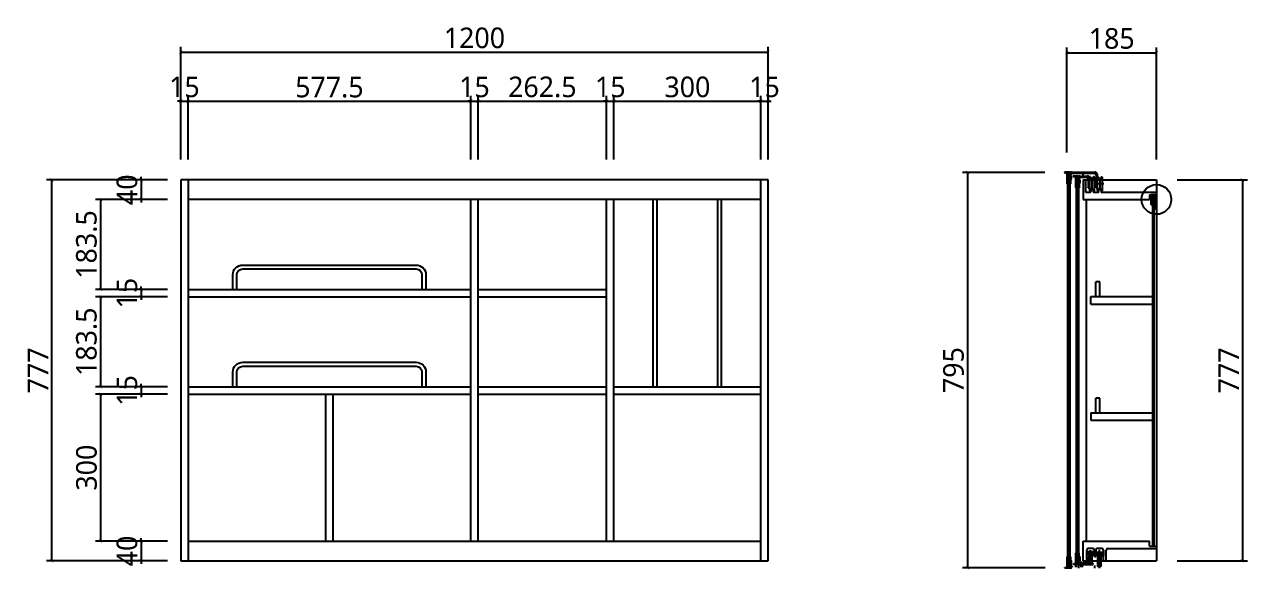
# Model space of a CAD drawing. Extents: x -37370 to -33010, y -566250 to -565138.
# Drawn here: x -35508 to -33010, y -566250 to -565138 of the extents above; entities that cross this region are included whole.
import ezdxf

# ---------------------------------------------------------------- set-up
doc = ezdxf.new("R2010")
doc.units = 0
doc.header["$LTSCALE"] = 60
doc.header["$MEASUREMENT"] = 0
doc.header["$PDMODE"] = 34
doc.header["$PDSIZE"] = -5
doc.layers.get('0').update_dxf_attribs({"linetype": 'CONTINUOUS'})
doc.layers.get('Defpoints').update_dxf_attribs({"color": 142, "linetype": 'CONTINUOUS'})
doc.layers.add('FUR', color=252, linetype='CONTINUOUS')
doc.layers.add('S-DIM', color=7, linetype='CONTINUOUS')
doc.styles.get("Standard").update_dxf_attribs({"font": 'malgun.ttf'})
doc.dimstyles.new('카비원', dxfattribs={"dimscale": 7, "dimtxt": 6, "dimasz": 0.9, "dimexe": 1.5, "dimexo": 6, "dimgap": 1, "dimtad": 1, "dimdsep": 46, "dimtxsty": 'Standard', "dimblk": 'ARCHTICK', "dimcen": 3, "dimclrd": 8, "dimclre": 8, "dimclrt": 256, "dimadec": 0, "dimazin": 0, "dimtfac": 0.6, "dimtix": 1, "dimtmove": 0, "dimatfit": 3, "dimfxl": 1.5, "dimtolj": 1, "dimtzin": 0, "dimlwd": -1, "dimlwe": -1, "dimarcsym": 0})

# ---------------------------------------------------------------- blocks, each defined once
blk = doc.blocks.new('_ArchTick')
at = {"color": 0, "linetype": 'ByBlock', "transparency": 16777216, "const_width": 0.15}
blk.add_lwpolyline([(-0.5, -0.5), (0.5, 0.5)], dxfattribs=at)
blk = doc.blocks.new('*D10418')
at = {"layer": 'Defpoints', "color": 0}
for p in [(-35173.9, -565294.6), (-35188.9, -565455.5), (-35173.9, -565455.5)]:
    blk.add_point(p, dxfattribs=at)
at = {"layer": 'S-DIM', "color": 8}
for p, q in [((-35188.9, -565294.6), (-35195.2, -565294.6)), ((-35188.9, -565413.5), (-35188.9, -565284.1)), ((-35188.9, -565294.6), (-35173.9, -565294.6)), ((-35173.9, -565413.5), (-35173.9, -565284.1)), ((-35173.9, -565294.6), (-35167.6, -565294.6))]:
    blk.add_line(p, q, dxfattribs=at)
at = {"layer": 'S-DIM', "color": 8, "xscale": 6.3, "yscale": 6.3, "zscale": 6.3}
blk.add_blockref('_ArchTick', (-35188.9, -565294.6), dxfattribs=at)
at = {"layer": 'S-DIM', "color": 8, "xscale": 6.3, "yscale": 6.3, "zscale": 6.3, "rotation": 180}
blk.add_blockref('_ArchTick', (-35173.9, -565294.6), dxfattribs=at)
at = {"layer": 'S-DIM', "insert": (-35181.4, -565265.8), "char_height": 42, "attachment_point": 5}
blk.add_mtext('\\A1;15', dxfattribs=at)
blk = doc.blocks.new('*D10419')
at = {"layer": 'Defpoints', "color": 0}
for p in [(-34596.4, -565294.6), (-35173.9, -565455.5), (-34596.4, -565455.5)]:
    blk.add_point(p, dxfattribs=at)
at = {"layer": 'S-DIM', "color": 8}
for p, q in [((-35173.9, -565413.5), (-35173.9, -565284.1)), ((-35173.9, -565294.6), (-34596.4, -565294.6)), ((-34596.4, -565413.5), (-34596.4, -565284.1))]:
    blk.add_line(p, q, dxfattribs=at)
at = {"layer": 'S-DIM', "color": 8, "xscale": 6.3, "yscale": 6.3, "zscale": 6.3, "rotation": 180}
blk.add_blockref('_ArchTick', (-35173.9, -565294.6), dxfattribs=at)
at = {"layer": 'S-DIM', "color": 8, "xscale": 6.3, "yscale": 6.3, "zscale": 6.3}
blk.add_blockref('_ArchTick', (-34596.4, -565294.6), dxfattribs=at)
at = {"layer": 'S-DIM', "insert": (-34885.2, -565266.3), "char_height": 42, "attachment_point": 5}
blk.add_mtext('\\A1;577.5', dxfattribs=at)
blk = doc.blocks.new('*D10420')
at = {"layer": 'Defpoints', "color": 0}
for p in [(-34581.4, -565294.6), (-34596.4, -565455.5), (-34581.4, -565455.5)]:
    blk.add_point(p, dxfattribs=at)
at = {"layer": 'S-DIM', "color": 8}
for p, q in [((-34596.4, -565294.6), (-34602.7, -565294.6)), ((-34596.4, -565413.5), (-34596.4, -565284.1)), ((-34596.4, -565294.6), (-34581.4, -565294.6)), ((-34581.4, -565413.5), (-34581.4, -565284.1)), ((-34581.4, -565294.6), (-34575.1, -565294.6))]:
    blk.add_line(p, q, dxfattribs=at)
at = {"layer": 'S-DIM', "color": 8, "xscale": 6.3, "yscale": 6.3, "zscale": 6.3}
blk.add_blockref('_ArchTick', (-34596.4, -565294.6), dxfattribs=at)
at = {"layer": 'S-DIM', "color": 8, "xscale": 6.3, "yscale": 6.3, "zscale": 6.3, "rotation": 180}
blk.add_blockref('_ArchTick', (-34581.4, -565294.6), dxfattribs=at)
at = {"layer": 'S-DIM', "insert": (-34588.9, -565265.8), "char_height": 42, "attachment_point": 5}
blk.add_mtext('\\A1;15', dxfattribs=at)
blk = doc.blocks.new('*D10421')
at = {"layer": 'Defpoints', "color": 0}
for p in [(-34318.9, -565294.6), (-34581.4, -565455.5), (-34318.9, -565455.5)]:
    blk.add_point(p, dxfattribs=at)
at = {"layer": 'S-DIM', "color": 8}
for p, q in [((-34581.4, -565413.5), (-34581.4, -565284.1)), ((-34581.4, -565294.6), (-34318.9, -565294.6)), ((-34318.9, -565413.5), (-34318.9, -565284.1))]:
    blk.add_line(p, q, dxfattribs=at)
at = {"layer": 'S-DIM', "color": 8, "xscale": 6.3, "yscale": 6.3, "zscale": 6.3, "rotation": 180}
blk.add_blockref('_ArchTick', (-34581.4, -565294.6), dxfattribs=at)
at = {"layer": 'S-DIM', "color": 8, "xscale": 6.3, "yscale": 6.3, "zscale": 6.3}
blk.add_blockref('_ArchTick', (-34318.9, -565294.6), dxfattribs=at)
at = {"layer": 'S-DIM', "insert": (-34450.2, -565265.9), "char_height": 42, "attachment_point": 5}
blk.add_mtext('\\A1;262.5', dxfattribs=at)
blk = doc.blocks.new('*D10422')
at = {"layer": 'Defpoints', "color": 0}
for p in [(-34303.9, -565294.6), (-34318.9, -565455.5), (-34303.9, -565455.5)]:
    blk.add_point(p, dxfattribs=at)
at = {"layer": 'S-DIM', "color": 8}
for p, q in [((-34318.9, -565294.6), (-34325.2, -565294.6)), ((-34318.9, -565413.5), (-34318.9, -565284.1)), ((-34318.9, -565294.6), (-34303.9, -565294.6)), ((-34303.9, -565413.5), (-34303.9, -565284.1)), ((-34303.9, -565294.6), (-34297.6, -565294.6))]:
    blk.add_line(p, q, dxfattribs=at)
at = {"layer": 'S-DIM', "color": 8, "xscale": 6.3, "yscale": 6.3, "zscale": 6.3}
blk.add_blockref('_ArchTick', (-34318.9, -565294.6), dxfattribs=at)
at = {"layer": 'S-DIM', "color": 8, "xscale": 6.3, "yscale": 6.3, "zscale": 6.3, "rotation": 180}
blk.add_blockref('_ArchTick', (-34303.9, -565294.6), dxfattribs=at)
at = {"layer": 'S-DIM', "insert": (-34311.4, -565265.8), "char_height": 42, "attachment_point": 5}
blk.add_mtext('\\A1;15', dxfattribs=at)
blk = doc.blocks.new('*D10423')
at = {"layer": 'Defpoints', "color": 0}
for p in [(-34003.9, -565294.6), (-34303.9, -565455.5), (-34003.9, -565455.5)]:
    blk.add_point(p, dxfattribs=at)
at = {"layer": 'S-DIM', "color": 8}
for p, q in [((-34303.9, -565413.5), (-34303.9, -565284.1)), ((-34303.9, -565294.6), (-34003.9, -565294.6)), ((-34003.9, -565413.5), (-34003.9, -565284.1))]:
    blk.add_line(p, q, dxfattribs=at)
at = {"layer": 'S-DIM', "color": 8, "xscale": 6.3, "yscale": 6.3, "zscale": 6.3, "rotation": 180}
blk.add_blockref('_ArchTick', (-34303.9, -565294.6), dxfattribs=at)
at = {"layer": 'S-DIM', "color": 8, "xscale": 6.3, "yscale": 6.3, "zscale": 6.3}
blk.add_blockref('_ArchTick', (-34003.9, -565294.6), dxfattribs=at)
at = {"layer": 'S-DIM', "insert": (-34153.9, -565265.9), "char_height": 42, "attachment_point": 5}
blk.add_mtext('\\A1;300', dxfattribs=at)
blk = doc.blocks.new('*D10424')
at = {"layer": 'Defpoints', "color": 0}
for p in [(-33988.9, -565294.6), (-34003.9, -565455.5), (-33988.9, -565455.5)]:
    blk.add_point(p, dxfattribs=at)
at = {"layer": 'S-DIM', "color": 8}
for p, q in [((-34003.9, -565294.6), (-34010.2, -565294.6)), ((-34003.9, -565413.5), (-34003.9, -565284.1)), ((-34003.9, -565294.6), (-33988.9, -565294.6)), ((-33988.9, -565413.5), (-33988.9, -565284.1)), ((-33988.9, -565294.6), (-33982.6, -565294.6))]:
    blk.add_line(p, q, dxfattribs=at)
at = {"layer": 'S-DIM', "color": 8, "xscale": 6.3, "yscale": 6.3, "zscale": 6.3}
blk.add_blockref('_ArchTick', (-34003.9, -565294.6), dxfattribs=at)
at = {"layer": 'S-DIM', "color": 8, "xscale": 6.3, "yscale": 6.3, "zscale": 6.3, "rotation": 180}
blk.add_blockref('_ArchTick', (-33988.9, -565294.6), dxfattribs=at)
at = {"layer": 'S-DIM', "insert": (-33996.4, -565265.8), "char_height": 42, "attachment_point": 5}
blk.add_mtext('\\A1;15', dxfattribs=at)
blk = doc.blocks.new('*D10425')
at = {"layer": 'Defpoints', "color": 0}
for p in [(-33988.9, -565194.7), (-35188.9, -565455.5), (-33988.9, -565455.5)]:
    blk.add_point(p, dxfattribs=at)
at = {"layer": 'S-DIM', "color": 8}
for p, q in [((-35188.9, -565413.5), (-35188.9, -565184.2)), ((-35188.9, -565194.7), (-33988.9, -565194.7)), ((-33988.9, -565413.5), (-33988.9, -565184.2))]:
    blk.add_line(p, q, dxfattribs=at)
at = {"layer": 'S-DIM', "color": 8, "xscale": 6.3, "yscale": 6.3, "zscale": 6.3, "rotation": 180}
blk.add_blockref('_ArchTick', (-35188.9, -565194.7), dxfattribs=at)
at = {"layer": 'S-DIM', "color": 8, "xscale": 6.3, "yscale": 6.3, "zscale": 6.3}
blk.add_blockref('_ArchTick', (-33988.9, -565194.7), dxfattribs=at)
at = {"layer": 'S-DIM', "insert": (-34588.9, -565165.8), "char_height": 42, "attachment_point": 5}
blk.add_mtext('\\A1;1200', dxfattribs=at)
blk = doc.blocks.new('*D10426')
at = {"layer": 'Defpoints', "color": 0}
for p in [(-35173.9, -565455.5), (-35269.8, -565495.5), (-35173.9, -565495.5)]:
    blk.add_point(p, dxfattribs=at)
at = {"layer": 'S-DIM', "color": 8}
for p, q in [((-35269.8, -565455.5), (-35269.8, -565449.2)), ((-35215.9, -565455.5), (-35280.3, -565455.5)), ((-35269.8, -565455.5), (-35269.8, -565495.5)), ((-35215.9, -565495.5), (-35280.3, -565495.5)), ((-35269.8, -565495.5), (-35269.8, -565501.8))]:
    blk.add_line(p, q, dxfattribs=at)
at = {"layer": 'S-DIM', "color": 8, "xscale": 6.3, "yscale": 6.3, "zscale": 6.3}
for p, rotation in [((-35269.8, -565455.5), 270), ((-35269.8, -565495.5), 90)]:
    blk.add_blockref('_ArchTick', p, dxfattribs=dict(at, rotation=rotation))
at = {"layer": 'S-DIM', "insert": (-35298.5, -565475.5), "char_height": 42, "attachment_point": 5, "rotation": 90}
blk.add_mtext('\\A1;40', dxfattribs=at)
blk = doc.blocks.new('*D10427')
at = {"layer": 'Defpoints', "color": 0}
for p in [(-35173.9, -565495.5), (-35352.5, -565679), (-35173.9, -565679)]:
    blk.add_point(p, dxfattribs=at)
at = {"layer": 'S-DIM', "color": 8}
for p, q in [((-35215.9, -565495.5), (-35363, -565495.5)), ((-35352.5, -565495.5), (-35352.5, -565679)), ((-35215.9, -565679), (-35363, -565679))]:
    blk.add_line(p, q, dxfattribs=at)
at = {"layer": 'S-DIM', "color": 8, "xscale": 6.3, "yscale": 6.3, "zscale": 6.3}
for p, rotation in [((-35352.5, -565495.5), 90), ((-35352.5, -565679), 270)]:
    blk.add_blockref('_ArchTick', p, dxfattribs=dict(at, rotation=rotation))
at = {"layer": 'S-DIM', "insert": (-35381.3, -565587.2), "char_height": 42, "attachment_point": 5, "rotation": 90}
blk.add_mtext('\\A1;183.5', dxfattribs=at)
blk = doc.blocks.new('*D10428')
at = {"layer": 'Defpoints', "color": 0}
for p in [(-35269.8, -565694), (-35173.9, -565679), (-35173.9, -565694)]:
    blk.add_point(p, dxfattribs=at)
at = {"layer": 'S-DIM', "color": 8}
for p, q in [((-35269.8, -565679), (-35269.8, -565672.7)), ((-35215.9, -565679), (-35280.3, -565679)), ((-35215.9, -565694), (-35280.3, -565694)), ((-35269.8, -565679), (-35269.8, -565694)), ((-35269.8, -565694), (-35269.8, -565700.3))]:
    blk.add_line(p, q, dxfattribs=at)
at = {"layer": 'S-DIM', "color": 8, "xscale": 6.3, "yscale": 6.3, "zscale": 6.3}
for p, rotation in [((-35269.8, -565679), 270), ((-35269.8, -565694), 90)]:
    blk.add_blockref('_ArchTick', p, dxfattribs=dict(at, rotation=rotation))
at = {"layer": 'S-DIM', "insert": (-35298.6, -565686.5), "char_height": 42, "attachment_point": 5, "rotation": 90}
blk.add_mtext('\\A1;15', dxfattribs=at)
blk = doc.blocks.new('*D10429')
at = {"layer": 'Defpoints', "color": 0}
for p in [(-35173.9, -565694), (-35352.5, -565877.5), (-35173.9, -565877.5)]:
    blk.add_point(p, dxfattribs=at)
at = {"layer": 'S-DIM', "color": 8}
for p, q in [((-35215.9, -565694), (-35363, -565694)), ((-35352.5, -565694), (-35352.5, -565877.5)), ((-35215.9, -565877.5), (-35363, -565877.5))]:
    blk.add_line(p, q, dxfattribs=at)
at = {"layer": 'S-DIM', "color": 8, "xscale": 6.3, "yscale": 6.3, "zscale": 6.3}
for p, rotation in [((-35352.5, -565694), 90), ((-35352.5, -565877.5), 270)]:
    blk.add_blockref('_ArchTick', p, dxfattribs=dict(at, rotation=rotation))
at = {"layer": 'S-DIM', "insert": (-35381.3, -565785.7), "char_height": 42, "attachment_point": 5, "rotation": 90}
blk.add_mtext('\\A1;183.5', dxfattribs=at)
blk = doc.blocks.new('*D10430')
at = {"layer": 'Defpoints', "color": 0}
for p in [(-35173.9, -565877.5), (-35269.8, -565892.5), (-35173.9, -565892.5)]:
    blk.add_point(p, dxfattribs=at)
at = {"layer": 'S-DIM', "color": 8}
for p, q in [((-35215.9, -565877.5), (-35280.3, -565877.5)), ((-35269.8, -565877.5), (-35269.8, -565871.2)), ((-35269.8, -565877.5), (-35269.8, -565892.5)), ((-35215.9, -565892.5), (-35280.3, -565892.5)), ((-35269.8, -565892.5), (-35269.8, -565898.8))]:
    blk.add_line(p, q, dxfattribs=at)
at = {"layer": 'S-DIM', "color": 8, "xscale": 6.3, "yscale": 6.3, "zscale": 6.3}
for p, rotation in [((-35269.8, -565877.5), 270), ((-35269.8, -565892.5), 90)]:
    blk.add_blockref('_ArchTick', p, dxfattribs=dict(at, rotation=rotation))
at = {"layer": 'S-DIM', "insert": (-35298.6, -565885), "char_height": 42, "attachment_point": 5, "rotation": 90}
blk.add_mtext('\\A1;15', dxfattribs=at)
blk = doc.blocks.new('*D10431')
at = {"layer": 'Defpoints', "color": 0}
for p in [(-35173.9, -565892.5), (-35352.5, -566192.5), (-35173.9, -566192.5)]:
    blk.add_point(p, dxfattribs=at)
at = {"layer": 'S-DIM', "color": 8}
for p, q in [((-35215.9, -565892.5), (-35363, -565892.5)), ((-35352.5, -565892.5), (-35352.5, -566192.5)), ((-35215.9, -566192.5), (-35363, -566192.5))]:
    blk.add_line(p, q, dxfattribs=at)
at = {"layer": 'S-DIM', "color": 8, "xscale": 6.3, "yscale": 6.3, "zscale": 6.3}
for p, rotation in [((-35352.5, -565892.5), 90), ((-35352.5, -566192.5), 270)]:
    blk.add_blockref('_ArchTick', p, dxfattribs=dict(at, rotation=rotation))
at = {"layer": 'S-DIM', "insert": (-35381.2, -566042.5), "char_height": 42, "attachment_point": 5, "rotation": 90}
blk.add_mtext('\\A1;300', dxfattribs=at)
blk = doc.blocks.new('*D10432')
at = {"layer": 'Defpoints', "color": 0}
for p in [(-35173.9, -566192.5), (-35269.8, -566232.5), (-35173.9, -566232.5)]:
    blk.add_point(p, dxfattribs=at)
at = {"layer": 'S-DIM', "color": 8}
for p, q in [((-35215.9, -566192.5), (-35280.3, -566192.5)), ((-35269.8, -566192.5), (-35269.8, -566186.2)), ((-35269.8, -566192.5), (-35269.8, -566232.5)), ((-35215.9, -566232.5), (-35280.3, -566232.5)), ((-35269.8, -566232.5), (-35269.8, -566238.8))]:
    blk.add_line(p, q, dxfattribs=at)
at = {"layer": 'S-DIM', "color": 8, "xscale": 6.3, "yscale": 6.3, "zscale": 6.3}
for p, rotation in [((-35269.8, -566192.5), 270), ((-35269.8, -566232.5), 90)]:
    blk.add_blockref('_ArchTick', p, dxfattribs=dict(at, rotation=rotation))
at = {"layer": 'S-DIM', "insert": (-35298.5, -566212.5), "char_height": 42, "attachment_point": 5, "rotation": 90}
blk.add_mtext('\\A1;40', dxfattribs=at)
blk = doc.blocks.new('*D10433')
at = {"layer": 'Defpoints', "color": 0}
for p in [(-35173.9, -565455.5), (-35452.5, -566232.5), (-35173.9, -566232.5)]:
    blk.add_point(p, dxfattribs=at)
at = {"layer": 'S-DIM', "color": 8}
for p, q in [((-35215.9, -565455.5), (-35463, -565455.5)), ((-35452.5, -565455.5), (-35452.5, -566232.5)), ((-35215.9, -566232.5), (-35463, -566232.5))]:
    blk.add_line(p, q, dxfattribs=at)
at = {"layer": 'S-DIM', "color": 8, "xscale": 6.3, "yscale": 6.3, "zscale": 6.3}
for p, rotation in [((-35452.5, -565455.5), 90), ((-35452.5, -566232.5), 270)]:
    blk.add_blockref('_ArchTick', p, dxfattribs=dict(at, rotation=rotation))
at = {"layer": 'S-DIM', "insert": (-35480.5, -565844), "char_height": 42, "attachment_point": 5, "rotation": 90}
blk.add_mtext('\\A1;777', dxfattribs=at)
blk = doc.blocks.new('*D10437')
at = {"layer": 'Defpoints', "color": 0}
for p in [(-33195.7, -565195.8), (-33378.8, -565441.4), (-33195.7, -565455.5)]:
    blk.add_point(p, dxfattribs=at)
at = {"layer": 'S-DIM', "color": 8}
for p, q in [((-33378.8, -565399.4), (-33378.8, -565185.3)), ((-33378.8, -565195.8), (-33195.7, -565195.8)), ((-33195.7, -565413.5), (-33195.7, -565185.3))]:
    blk.add_line(p, q, dxfattribs=at)
at = {"layer": 'S-DIM', "color": 8, "xscale": 6.3, "yscale": 6.3, "zscale": 6.3, "rotation": 180}
blk.add_blockref('_ArchTick', (-33378.8, -565195.8), dxfattribs=at)
at = {"layer": 'S-DIM', "color": 8, "xscale": 6.3, "yscale": 6.3, "zscale": 6.3}
blk.add_blockref('_ArchTick', (-33195.7, -565195.8), dxfattribs=at)
at = {"layer": 'S-DIM', "insert": (-33287.2, -565167), "char_height": 42, "attachment_point": 5}
blk.add_mtext('\\A1;185', dxfattribs=at)
blk = doc.blocks.new('*D10438')
at = {"layer": 'Defpoints', "color": 0}
for p in [(-33195.7, -565455.5), (-33195.7, -566232.5), (-33020.2, -566232.5)]:
    blk.add_point(p, dxfattribs=at)
at = {"layer": 'S-DIM', "color": 8}
for p, q in [((-33153.7, -565455.5), (-33009.7, -565455.5)), ((-33020.2, -565455.5), (-33020.2, -566232.5)), ((-33153.7, -566232.5), (-33009.7, -566232.5))]:
    blk.add_line(p, q, dxfattribs=at)
at = {"layer": 'S-DIM', "color": 8, "xscale": 6.3, "yscale": 6.3, "zscale": 6.3}
for p, rotation in [((-33020.2, -565455.5), 90), ((-33020.2, -566232.5), 270)]:
    blk.add_blockref('_ArchTick', p, dxfattribs=dict(at, rotation=rotation))
at = {"layer": 'S-DIM', "insert": (-33048.2, -565844), "char_height": 42, "attachment_point": 5, "rotation": 90}
blk.add_mtext('\\A1;777', dxfattribs=at)
blk = doc.blocks.new('*D10439')
at = {"layer": 'Defpoints', "color": 0}
for p in [(-33381.5, -565440.2), (-33581.5, -566246.8), (-33380.9, -566246.8)]:
    blk.add_point(p, dxfattribs=at)
at = {"layer": 'S-DIM', "color": 8}
for p, q in [((-33423.5, -565440.2), (-33592, -565440.2)), ((-33581.5, -565440.2), (-33581.5, -566246.8)), ((-33422.9, -566246.8), (-33592, -566246.8))]:
    blk.add_line(p, q, dxfattribs=at)
at = {"layer": 'S-DIM', "color": 8, "xscale": 6.3, "yscale": 6.3, "zscale": 6.3}
for p, rotation in [((-33581.5, -565440.2), 90), ((-33581.5, -566246.8), 270)]:
    blk.add_blockref('_ArchTick', p, dxfattribs=dict(at, rotation=rotation))
at = {"layer": 'S-DIM', "insert": (-33610.2, -565843.5), "char_height": 42, "attachment_point": 5, "rotation": 90}
blk.add_mtext('\\A1;795', dxfattribs=at)

msp = doc.modelspace()

# ---------------------------------------------------------------- linework, layer by layer
for p, q in [((-33368.39, -565451.095), (-33378.445, -565451.095)), ((-33370.089, -565450.886), (-33376.839, -565450.886)), ((-33370.089, -565450.886), (-33376.839, -565450.886)), ((-33371.464, -565449.095), (-33376.764, -565449.095)), ((-33376.764, -565449.095), (-33376.764, -565453.095)), ((-33371.464, -565453.095), (-33376.764, -565453.095)), ((-33376.664, -565441.445), (-33374.664, -565441.445)), ((-33376.664, -565460.745), (-33376.664, -565441.445)), ((-33376.596, -566224.492), (-33376.596, -565440.895)), ((-33376.216, -565519.305), (-33376.216, -565439.695)), ((-33375.754, -565449.095), (-33374.73, -565453.095)), ((-33374.664, -565460.745), (-33374.664, -565441.445)), ((-33374.664, -565447.595), (-33374.664, -565454.595)), ((-33374.395, -565449.095), (-33373.671, -565453.095)), ((-33373.464, -565443.486), (-33373.464, -565463.486)), ((-33373.464, -565443.486), (-33373.464, -565463.486)), ((-33371.419, -565445.486), (-33373.419, -565447.486)), ((-33373.387, -565449.095), (-33371.863, -565453.095)), ((-33371.464, -565443.486), (-33371.464, -565463.486)), ((-33371.464, -565443.486), (-33371.464, -565463.486)), ((-33371.464, -565448.095), (-33371.464, -565454.095)), ((-33367.419, -565441.486), (-33371.419, -565445.486)), ((-33367.419, -565441.486), (-33371.419, -565445.486)), ((-33370.264, -565447.595), (-33370.964, -565447.595)), ((-33369.764, -565448.095), (-33369.764, -565454.095)), ((-33369.464, -565439.486), (-33320.964, -565439.486)), ((-33369.464, -565439.486), (-33320.964, -565439.486)), ((-33369.464, -565441.486), (-33320.964, -565441.486)), ((-33369.464, -565441.486), (-33320.964, -565441.486)), ((-33369.419, -565441.486), (-33369.419, -565439.486)), ((-33369.419, -565441.486), (-33369.419, -565439.486)), ((-33365.419, -565439.486), (-33367.419, -565441.486)), ((-33359.164, -565449.245), (-33357.164, -565449.245)), ((-33359.164, -565468.545), (-33359.164, -565449.245)), ((-33357.164, -565468.545), (-33357.164, -565449.245)), ((-33355.964, -565451.486), (-33355.964, -565471.286)), ((-33349.964, -565449.486), (-33353.964, -565453.486)), ((-33353.964, -565451.486), (-33353.964, -565471.286)), ((-33351.964, -565447.486), (-33336.964, -565447.486)), ((-33351.964, -565449.486), (-33351.964, -565447.486)), ((-33351.964, -565449.486), (-33336.964, -565449.486)), ((-33345.714, -565448.495), (-33345.714, -565439.486)), ((-33338.964, -565449.486), (-33334.964, -565453.486)), ((-33336.964, -565449.486), (-33336.964, -565447.486)), ((-33334.964, -565451.486), (-33334.964, -565471.286)), ((-33332.964, -565451.486), (-33332.964, -565471.286)), ((-33331.964, -565477.486), (-33331.964, -565449.486)), ((-33331.164, -565448.987), (-33331.464, -565448.987)), ((-33330.676, -565449.377), (-33330.663, -565449.865)), ((-33327.464, -565450.876), (-33327.464, -565476.097)), ((-33324.252, -565449.377), (-33324.265, -565449.865)), ((-33323.914, -565439.486), (-33321.914, -565441.486)), ((-33323.764, -565448.986), (-33323.464, -565448.986)), ((-33322.964, -565441.486), (-33318.964, -565445.486)), ((-33322.964, -565441.486), (-33318.964, -565445.486)), ((-33322.964, -565449.486), (-33322.964, -565477.486)), ((-33321.009, -565441.486), (-33321.009, -565439.486)), ((-33321.009, -565441.486), (-33321.009, -565439.486)), ((-33318.964, -565443.486), (-33318.964, -565471.386)), ((-33318.964, -565443.486), (-33318.964, -565471.386)), ((-33318.964, -565445.486), (-33316.964, -565447.486)), ((-33316.964, -565443.486), (-33316.964, -565471.386)), ((-33316.964, -565443.486), (-33316.964, -565471.386)), ((-33315.964, -565477.486), (-33315.964, -565449.486)), ((-33315.164, -565448.987), (-33315.464, -565448.987)), ((-33314.676, -565449.377), (-33314.663, -565449.865)), ((-33311.464, -565450.876), (-33311.464, -565476.097)), ((-33308.252, -565449.377), (-33308.265, -565449.865)), ((-33307.764, -565448.986), (-33307.464, -565448.986)), ((-33306.964, -565449.486), (-33306.964, -565477.486)), ((-35188.928, -565455.492), (-35188.928, -566232.492)), ((-33988.928, -565455.492), (-35188.928, -565455.492)), ((-35173.928, -565455.492), (-35173.928, -566232.492)), ((-34003.928, -566232.492), (-34003.928, -565455.492)), ((-33988.928, -566232.492), (-33988.928, -565455.492)), ((-33376.664, -565460.745), (-33374.664, -565460.745)), ((-33374.966, -566224.492), (-33374.966, -565462.484)), ((-33373.464, -565463.486), (-33371.464, -565463.486)), ((-33373.464, -565463.486), (-33371.464, -565463.486)), ((-33372.596, -565463.486), (-33372.596, -566224.492)), ((-33370.264, -565454.595), (-33370.964, -565454.595)), ((-33350.89, -565458.895), (-33360.945, -565458.895)), ((-33353.964, -565456.895), (-33359.264, -565456.895)), ((-33359.264, -565456.895), (-33359.264, -565460.895)), ((-33353.964, -565460.895), (-33359.264, -565460.895)), ((-33359.164, -565468.545), (-33357.164, -565468.545)), ((-33359.096, -566216.992), (-33359.096, -565469.095)), ((-33358.716, -566216.992), (-33358.716, -565470.295)), ((-33353.414, -565458.886), (-33358.514, -565458.886)), ((-33353.414, -565458.886), (-33358.514, -565458.886)), ((-33358.254, -565456.895), (-33357.23, -565460.895)), ((-33357.466, -566216.992), (-33357.466, -565470.284)), ((-33357.164, -565455.395), (-33357.164, -565462.395)), ((-33356.895, -565456.895), (-33356.171, -565460.895)), ((-33355.964, -565471.286), (-33353.964, -565471.286)), ((-33355.887, -565456.895), (-33354.363, -565460.895)), ((-33355.096, -565471.286), (-33355.096, -566216.992)), ((-33353.964, -565455.895), (-33353.964, -565461.895)), ((-33352.764, -565455.395), (-33353.464, -565455.395)), ((-33352.764, -565462.395), (-33353.464, -565462.395)), ((-33352.264, -565455.895), (-33352.264, -565461.895)), ((-33345.714, -565455.495), (-33345.714, -565495.495)), ((-33345.714, -565455.495), (-33340.564, -565455.495)), ((-33345.714, -565455.495), (-33195.714, -565455.495)), ((-33340.564, -565455.495), (-33340.564, -565480.495)), ((-33334.964, -565471.286), (-33334.964, -565470.986)), ((-33334.964, -565471.286), (-33332.964, -565471.286)), ((-33331.964, -565459.485), (-33332.964, -565459.485)), ((-33332.964, -565467.484), (-33331.964, -565467.484)), ((-33331.164, -565477.986), (-33331.464, -565477.986)), ((-33330.676, -565477.595), (-33330.663, -565477.107)), ((-33329.964, -565476.495), (-33329.964, -565478.995)), ((-33327.464, -565476.495), (-33327.464, -565471.495)), ((-33324.964, -565476.495), (-33324.964, -565478.995)), ((-33324.252, -565477.596), (-33324.265, -565477.107)), ((-33323.764, -565477.986), (-33323.464, -565477.986)), ((-33312.644, -565463.486), (-33321.284, -565463.486)), ((-33303.057, -565463.486), (-33319.871, -565463.486)), ((-33318.964, -565471.386), (-33316.964, -565471.386)), ((-33318.964, -565471.386), (-33316.964, -565471.386)), ((-33315.964, -565459.485), (-33316.964, -565459.485)), ((-33316.964, -565467.484), (-33315.964, -565467.484)), ((-33315.164, -565477.986), (-33315.464, -565477.986)), ((-33314.676, -565477.595), (-33314.663, -565477.107)), ((-33313.964, -565476.495), (-33313.964, -565478.995)), ((-33311.464, -565476.495), (-33311.464, -565471.495)), ((-33308.964, -565476.495), (-33308.964, -565478.995)), ((-33308.252, -565477.596), (-33308.265, -565477.107)), ((-33307.764, -565477.986), (-33307.464, -565477.986)), ((-33195.714, -565455.495), (-33195.714, -566232.492)), ((-34003.928, -565495.492), (-35173.928, -565495.492)), ((-34596.428, -566192.492), (-34596.428, -565495.492)), ((-34581.428, -566192.492), (-34581.428, -565495.492)), ((-34318.928, -566192.492), (-34318.928, -565495.492)), ((-34303.928, -566192.492), (-34303.928, -565495.492)), ((-33345.714, -565495.495), (-33209.714, -565495.495)), ((-33340.564, -565480.495), (-33331.464, -565480.495)), ((-33339.546, -565495.495), (-33339.546, -566192.492)), ((-33323.464, -565480.495), (-33315.464, -565480.495)), ((-33307.464, -565480.495), (-33195.714, -565480.495)), ((-33209.714, -565485.495), (-33209.714, -565495.495)), ((-33209.714, -565485.495), (-33195.714, -565485.495)), ((-33206.864, -565485.605), (-33206.754, -565485.495)), ((-33206.864, -565486.054), (-33206.305, -565485.495)), ((-33206.864, -565486.503), (-33205.856, -565485.495)), ((-33206.864, -565486.952), (-33205.407, -565485.495)), ((-33206.864, -565487.401), (-33204.958, -565485.495)), ((-33206.864, -565487.85), (-33204.509, -565485.495)), ((-33206.864, -565488.299), (-33204.06, -565485.495)), ((-33206.864, -565488.748), (-33203.611, -565485.495)), ((-33206.864, -565489.197), (-33203.162, -565485.495)), ((-33206.864, -565489.646), (-33202.713, -565485.495)), ((-33206.864, -565490.095), (-33202.264, -565485.495)), ((-33206.864, -565490.544), (-33201.815, -565485.495)), ((-33206.864, -565490.993), (-33201.366, -565485.495)), ((-33206.864, -565491.442), (-33200.917, -565485.495)), ((-33206.864, -565491.891), (-33200.468, -565485.495)), ((-33206.864, -565492.34), (-33200.019, -565485.495)), ((-33206.864, -565492.789), (-33199.57, -565485.495)), ((-33206.864, -565493.238), (-33199.121, -565485.495)), ((-33206.864, -565493.687), (-33198.672, -565485.495)), ((-33206.864, -565494.136), (-33198.223, -565485.495)), ((-33206.864, -565494.585), (-33197.774, -565485.495)), ((-33206.864, -565495.034), (-33197.325, -565485.495)), ((-33206.864, -565495.483), (-33196.876, -565485.495)), ((-33196.864, -565485.495), (-33206.864, -565485.495)), ((-33206.864, -565505.495), (-33206.864, -565485.495)), ((-33206.864, -565495.932), (-33196.864, -565485.932)), ((-33206.864, -565496.381), (-33196.864, -565486.381)), ((-33206.864, -565496.83), (-33196.864, -565486.83)), ((-33206.864, -565497.279), (-33196.864, -565487.279)), ((-33206.864, -565497.728), (-33196.864, -565487.728)), ((-33206.864, -565498.177), (-33196.864, -565488.177)), ((-33206.864, -565498.626), (-33196.864, -565488.626)), ((-33206.864, -565499.075), (-33196.864, -565489.075)), ((-33206.864, -565499.524), (-33196.864, -565489.524)), ((-33206.864, -565499.973), (-33196.864, -565489.973)), ((-33206.864, -565500.422), (-33196.864, -565490.422)), ((-33206.864, -565500.871), (-33196.864, -565490.871)), ((-33206.864, -565501.32), (-33196.864, -565491.32)), ((-33206.864, -565501.769), (-33196.864, -565491.769)), ((-33206.864, -565502.218), (-33196.864, -565492.218)), ((-33206.864, -565502.667), (-33196.864, -565492.667)), ((-33206.864, -565503.116), (-33196.864, -565493.116)), ((-33206.864, -565503.565), (-33196.864, -565493.565)), ((-33206.864, -565504.014), (-33196.864, -565494.014)), ((-33206.864, -565504.463), (-33196.864, -565494.463)), ((-33206.864, -565504.912), (-33196.864, -565494.912)), ((-33206.864, -565505.361), (-33196.864, -565495.361)), ((-33206.706, -565505.653), (-33196.864, -565495.81)), ((-33206.482, -565505.877), (-33196.864, -565496.259)), ((-33206.257, -565506.102), (-33196.864, -565496.708)), ((-33206.033, -565506.326), (-33196.864, -565497.157)), ((-33205.808, -565506.551), (-33196.864, -565497.606)), ((-33205.584, -565506.775), (-33196.864, -565498.055)), ((-33205.359, -565507), (-33196.864, -565498.504)), ((-33205.135, -565507.224), (-33196.864, -565498.954)), ((-33204.91, -565507.449), (-33196.864, -565499.403)), ((-33204.686, -565507.673), (-33196.864, -565499.852)), ((-33204.461, -565507.898), (-33196.864, -565500.301)), ((-33204.237, -565508.122), (-33196.864, -565500.75)), ((-33204.012, -565508.347), (-33196.864, -565501.199)), ((-33203.788, -565508.571), (-33196.864, -565501.648)), ((-33203.563, -565508.796), (-33196.864, -565502.097)), ((-33203.339, -565509.02), (-33196.864, -565502.546)), ((-33203.114, -565509.245), (-33196.864, -565502.995)), ((-33202.89, -565509.469), (-33196.864, -565503.444)), ((-33196.864, -565515.495), (-33196.864, -565485.495)), ((-33195.714, -565480.495), (-33195.714, -565485.495)), ((-33376.216, -566224.492), (-33376.216, -565519.305)), ((-33196.864, -565515.495), (-33206.864, -565505.495)), ((-33203.546, -565508.813), (-33203.546, -566202.492)), ((-33202.665, -565509.694), (-33196.864, -565503.893)), ((-33202.441, -565509.918), (-33196.864, -565504.342)), ((-33202.216, -565510.143), (-33196.864, -565504.791)), ((-33201.992, -565510.368), (-33196.864, -565505.24)), ((-33201.767, -565510.592), (-33196.864, -565505.689)), ((-33201.543, -565510.817), (-33196.864, -565506.138)), ((-33201.318, -565511.041), (-33196.864, -565506.587)), ((-33201.094, -565511.266), (-33196.864, -565507.036)), ((-33200.869, -565511.49), (-33196.864, -565507.485)), ((-33200.696, -566202.492), (-33200.696, -565511.663)), ((-33200.645, -565511.715), (-33196.864, -565507.934)), ((-33200.42, -565511.939), (-33196.864, -565508.383)), ((-33200.196, -565512.164), (-33196.864, -565508.832)), ((-33199.971, -565512.388), (-33196.864, -565509.281)), ((-33199.747, -565512.613), (-33196.864, -565509.73)), ((-33199.522, -565512.837), (-33196.864, -565510.179)), ((-33199.298, -565513.062), (-33196.864, -565510.628)), ((-33199.073, -565513.286), (-33196.864, -565511.077)), ((-33198.849, -565513.511), (-33196.864, -565511.526)), ((-33198.624, -565513.735), (-33196.864, -565511.975)), ((-33198.4, -565513.96), (-33196.864, -565512.424)), ((-33198.175, -565514.184), (-33196.864, -565512.873)), ((-33197.951, -565514.409), (-33196.864, -565513.322)), ((-33197.726, -565514.633), (-33196.864, -565513.771)), ((-33197.502, -565514.858), (-33196.864, -565514.22)), ((-33197.277, -565515.082), (-33196.864, -565514.669)), ((-33197.053, -565515.307), (-33196.864, -565515.118)), ((-35173.928, -565678.992), (-34596.428, -565678.992)), ((-35173.928, -565693.992), (-34596.428, -565693.992)), ((-34581.428, -565678.992), (-34318.928, -565678.992)), ((-34581.428, -565693.992), (-34318.928, -565693.992)), ((-33329.546, -565693.589), (-33203.546, -565693.589)), ((-33329.546, -565708.589), (-33329.546, -565693.589)), ((-33329.546, -565708.589), (-33203.546, -565708.589)), ((-35173.928, -565877.492), (-34596.428, -565877.492)), ((-34581.428, -565877.492), (-34318.928, -565877.492)), ((-34303.928, -565877.492), (-34003.928, -565877.492)), ((-35173.928, -565892.492), (-34596.428, -565892.492)), ((-34892.678, -566192.492), (-34892.678, -565892.492)), ((-34877.678, -566192.492), (-34877.678, -565892.492)), ((-34581.428, -565892.492), (-34318.928, -565892.492)), ((-34303.928, -565892.492), (-34003.928, -565892.492)), ((-33329.546, -565930.5), (-33203.546, -565930.5)), ((-33329.546, -565930.5), (-33329.546, -565945.5)), ((-33329.546, -565945.5), (-33203.546, -565945.5)), ((-35173.928, -566192.492), (-34003.928, -566192.492)), ((-33345.154, -566192.492), (-33209.804, -566192.492)), ((-33345.154, -566232.492), (-33345.154, -566192.492)), ((-33209.804, -566202.492), (-33209.804, -566192.492)), ((-33209.804, -566202.492), (-33195.154, -566202.492)), ((-33209.804, -566202.492), (-33206.304, -566202.492)), ((-33195.154, -566207.492), (-33195.154, -566202.492)), ((-33376.104, -566226.242), (-33376.104, -566245.542)), ((-33376.104, -566226.242), (-33374.104, -566226.242)), ((-33374.104, -566226.242), (-33374.104, -566245.542)), ((-33372.904, -566243.492), (-33372.904, -566224.492)), ((-33372.904, -566224.492), (-33370.904, -566224.492)), ((-33370.904, -566243.492), (-33370.904, -566224.492)), ((-33353.404, -566226.392), (-33358.704, -566226.392)), ((-33358.704, -566230.392), (-33358.704, -566226.392)), ((-33358.604, -566218.742), (-33358.604, -566238.042)), ((-33358.604, -566218.742), (-33356.604, -566218.742)), ((-33357.695, -566230.392), (-33356.671, -566226.392)), ((-33356.604, -566218.742), (-33356.604, -566238.042)), ((-33356.604, -566231.892), (-33356.604, -566224.892)), ((-33356.336, -566230.392), (-33355.612, -566226.392)), ((-33355.404, -566235.992), (-33355.404, -566216.992)), ((-33355.404, -566216.992), (-33353.404, -566216.992)), ((-33355.327, -566230.392), (-33353.803, -566226.392)), ((-33353.404, -566235.992), (-33353.404, -566216.992)), ((-33353.404, -566231.392), (-33353.404, -566225.392)), ((-33352.204, -566224.892), (-33352.904, -566224.892)), ((-33351.704, -566231.392), (-33351.704, -566225.392)), ((-33338.154, -566232.492), (-33338.154, -566210.492)), ((-33323.954, -566214.492), (-33336.854, -566214.492)), ((-33336.854, -566214.492), (-33336.854, -566215.442)), ((-33323.954, -566215.442), (-33336.854, -566215.442)), ((-33336.854, -566217.942), (-33336.854, -566219.992)), ((-33336.854, -566217.942), (-33323.954, -566217.942)), ((-33334.154, -566219.992), (-33336.854, -566219.992)), ((-33325.654, -566207.492), (-33335.154, -566207.492)), ((-33326.654, -566219.992), (-33334.154, -566219.992)), ((-33334.154, -566219.992), (-33334.154, -566223.492)), ((-33332.589, -566223.492), (-33334.154, -566223.492)), ((-33326.852, -566223.492), (-33333.923, -566223.492)), ((-33333.904, -566223.492), (-33326.904, -566223.492)), ((-33333.904, -566223.492), (-33333.904, -566223.494)), ((-33333.904, -566236.492), (-33333.904, -566223.493)), ((-33331.904, -566227.992), (-33332.404, -566228.492)), ((-33331.904, -566237.492), (-33331.904, -566227.992)), ((-33331.904, -566227.992), (-33328.904, -566227.992)), ((-33330.404, -566242.192), (-33330.404, -566211.046)), ((-33328.904, -566237.492), (-33328.904, -566227.992)), ((-33328.404, -566228.492), (-33328.904, -566227.992)), ((-33326.654, -566223.492), (-33328.219, -566223.492)), ((-33326.904, -566223.492), (-33326.904, -566223.494)), ((-33326.904, -566236.492), (-33326.904, -566223.493)), ((-33326.654, -566219.992), (-33326.654, -566223.492)), ((-33323.954, -566219.992), (-33326.654, -566219.992)), ((-33323.954, -566214.492), (-33323.954, -566215.442)), ((-33323.954, -566217.942), (-33323.954, -566219.992)), ((-33322.654, -566210.492), (-33322.654, -566223.492)), ((-33322.654, -566223.492), (-33319.654, -566223.492)), ((-33319.654, -566210.492), (-33319.654, -566223.492)), ((-33305.454, -566215.492), (-33318.354, -566215.492)), ((-33318.354, -566215.492), (-33318.354, -566216.442)), ((-33305.454, -566216.442), (-33318.354, -566216.442)), ((-33318.354, -566218.942), (-33318.354, -566220.992)), ((-33318.354, -566218.942), (-33305.454, -566218.942)), ((-33315.654, -566220.992), (-33318.354, -566220.992)), ((-33307.154, -566207.492), (-33316.654, -566207.492)), ((-33308.154, -566220.992), (-33315.654, -566220.992)), ((-33315.654, -566220.992), (-33315.654, -566224.492)), ((-33314.089, -566224.492), (-33315.654, -566224.492)), ((-33308.352, -566224.492), (-33315.423, -566224.492)), ((-33315.404, -566224.492), (-33308.404, -566224.492)), ((-33315.404, -566224.492), (-33315.404, -566224.494)), ((-33315.404, -566243.992), (-33315.404, -566224.493)), ((-33311.904, -566247.492), (-33311.904, -566210.236)), ((-33308.154, -566224.492), (-33309.719, -566224.492)), ((-33308.404, -566224.492), (-33308.404, -566224.494)), ((-33308.404, -566243.992), (-33308.404, -566224.493)), ((-33308.154, -566220.992), (-33308.154, -566224.492)), ((-33305.454, -566220.992), (-33308.154, -566220.992)), ((-33305.454, -566215.492), (-33305.454, -566216.442)), ((-33305.454, -566218.942), (-33305.454, -566220.992)), ((-33304.154, -566210.492), (-33304.154, -566222.492)), ((-33304.154, -566232.492), (-33304.154, -566210.492)), ((-33298.154, -566232.492), (-33298.154, -566210.492)), ((-33295.154, -566207.492), (-33195.154, -566207.492)), ((-35188.928, -566232.492), (-33988.928, -566232.492)), ((-33367.83, -566235.892), (-33377.885, -566235.892)), ((-33370.904, -566233.892), (-33376.204, -566233.892)), ((-33376.204, -566237.892), (-33376.204, -566233.892)), ((-33370.904, -566237.892), (-33376.204, -566237.892)), ((-33375.195, -566237.892), (-33374.171, -566233.892)), ((-33374.104, -566239.392), (-33374.104, -566232.392)), ((-33373.836, -566237.892), (-33373.112, -566233.892)), ((-33372.827, -566237.892), (-33371.303, -566233.892)), ((-33370.904, -566238.892), (-33370.904, -566232.892)), ((-33366.904, -566245.492), (-33370.904, -566241.492)), ((-33369.704, -566232.392), (-33370.404, -566232.392)), ((-33369.704, -566239.392), (-33370.404, -566239.392)), ((-33369.204, -566238.892), (-33369.204, -566232.892)), ((-33360.704, -566238.592), (-33364.704, -566238.592)), ((-33361.404, -566235.492), (-33361.404, -566245.492)), ((-33361.404, -566235.492), (-33347.404, -566235.492)), ((-33350.33, -566228.392), (-33360.385, -566228.392)), ((-33359.404, -566245.492), (-33359.404, -566235.492)), ((-33353.404, -566230.392), (-33358.704, -566230.392)), ((-33358.604, -566238.042), (-33356.604, -566238.042)), ((-33354.404, -566247.492), (-33354.404, -566240.17)), ((-33349.404, -566237.992), (-33353.404, -566233.992)), ((-33352.204, -566231.892), (-33352.904, -566231.892)), ((-33351.404, -566237.992), (-33325.404, -566237.992)), ((-33351.404, -566239.992), (-33325.404, -566239.992)), ((-33349.404, -566245.492), (-33349.404, -566235.492)), ((-33347.529, -566237.992), (-33347.529, -566237.992)), ((-33347.404, -566235.492), (-33347.404, -566245.492)), ((-33325.404, -566236.492), (-33346.154, -566236.492)), ((-33345.154, -566232.492), (-33338.154, -566232.492)), ((-33345.154, -566232.492), (-33195.714, -566232.492)), ((-33328.627, -566239.992), (-33336.182, -566239.992)), ((-33327.627, -566239.992), (-33335.182, -566239.992)), ((-33333.904, -566236.492), (-33333.904, -566237.992)), ((-33333.904, -566236.492), (-33333.904, -566237.992)), ((-33332.404, -566237.992), (-33332.404, -566228.492)), ((-33332.404, -566228.492), (-33328.404, -566228.492)), ((-33332.404, -566237.992), (-33331.904, -566237.492)), ((-33331.904, -566237.492), (-33328.904, -566237.492)), ((-33328.404, -566237.992), (-33328.904, -566237.492)), ((-33328.404, -566237.992), (-33328.404, -566228.492)), ((-33326.904, -566236.492), (-33326.904, -566237.992)), ((-33326.904, -566236.492), (-33326.904, -566237.992)), ((-33325.404, -566237.992), (-33325.404, -566236.492)), ((-33325.404, -566237.992), (-33325.404, -566239.992)), ((-33321.654, -566247.492), (-33321.654, -566241.813)), ((-33313.404, -566234.492), (-33313.904, -566234.992)), ((-33313.904, -566234.992), (-33309.904, -566234.992)), ((-33313.904, -566245.492), (-33313.904, -566235.992)), ((-33313.404, -566234.492), (-33310.404, -566234.492)), ((-33313.404, -566244.992), (-33313.404, -566235.492)), ((-33309.904, -566234.992), (-33310.404, -566234.492)), ((-33310.404, -566244.992), (-33310.404, -566235.492)), ((-33309.904, -566245.492), (-33309.904, -566235.992)), ((-33304.154, -566232.492), (-33298.154, -566232.492))]:
    msp.add_line(p, q)
for points in [[(-33383.264, -565440.895), (-33378.764, -565440.895), (-33378.764, -565462.495), (-33375.164, -565462.495, 0.41421356), (-33373.464, -565460.795), (-33373.464, -565454.595), (-33374.664, -565454.595), (-33374.664, -565460.795, -0.41421356), (-33375.164, -565461.295), (-33376.764, -565461.295, -0.41421356), (-33377.264, -565460.795), (-33377.264, -565441.395, -0.41421356), (-33376.764, -565440.895), (-33375.164, -565440.895, -0.41421356), (-33374.664, -565441.395), (-33374.664, -565447.595), (-33373.464, -565447.595), (-33373.464, -565439.695), (-33382.764, -565439.695, 0.41421356), (-33383.264, -565440.195)], [(-33365.764, -565448.695), (-33361.264, -565448.695), (-33361.264, -565470.295), (-33357.664, -565470.295, 0.41421356), (-33355.964, -565468.595), (-33355.964, -565462.395), (-33357.164, -565462.395), (-33357.164, -565468.595, -0.41421356), (-33357.664, -565469.095), (-33359.264, -565469.095, -0.41421356), (-33359.764, -565468.595), (-33359.764, -565449.195, -0.41421356), (-33359.264, -565448.695), (-33357.664, -565448.695, -0.41421356), (-33357.164, -565449.195), (-33357.164, -565455.395), (-33355.964, -565455.395), (-33355.964, -565447.495), (-33365.264, -565447.495, 0.41421356), (-33365.764, -565447.995)], [(-33382.704, -566246.092), (-33378.204, -566246.092), (-33378.204, -566224.492), (-33374.604, -566224.492, -0.41421356), (-33372.904, -566226.192), (-33372.904, -566232.392), (-33374.104, -566232.392), (-33374.104, -566226.192, 0.41421356), (-33374.604, -566225.692), (-33376.204, -566225.692, 0.41421356), (-33376.704, -566226.192), (-33376.704, -566245.592, 0.41421356), (-33376.204, -566246.092), (-33374.604, -566246.092, 0.41421356), (-33374.104, -566245.592), (-33374.104, -566239.392), (-33372.904, -566239.392), (-33372.904, -566247.292), (-33382.204, -566247.292, -0.41421356), (-33382.704, -566246.792)], [(-33365.204, -566238.592), (-33360.704, -566238.592), (-33360.704, -566216.992), (-33357.104, -566216.992, -0.41421356), (-33355.404, -566218.692), (-33355.404, -566224.892), (-33356.604, -566224.892), (-33356.604, -566218.692, 0.41421356), (-33357.104, -566218.192), (-33358.704, -566218.192, 0.41421356), (-33359.204, -566218.692), (-33359.204, -566238.092, 0.41421356), (-33358.704, -566238.592), (-33357.104, -566238.592, 0.41421356), (-33356.604, -566238.092), (-33356.604, -566231.892), (-33355.404, -566231.892), (-33355.404, -566239.792), (-33364.704, -566239.792, -0.41421356), (-33365.204, -566239.292)]]:
    msp.add_lwpolyline(points, format="xyb", close=True)
msp.add_circle((-33195.714, -565495.289), 30.266)
for centre, radius, start, end in [((-33369.464, -565443.486), 4, 90, 180), ((-33369.464, -565443.486), 4, 90, 180), ((-33369.464, -565443.486), 4, 90, 180), ((-33369.464, -565443.486), 4, 90, 180), ((-33369.464, -565443.486), 2, 90, 180), ((-33369.464, -565443.486), 2, 90, 180), ((-33369.464, -565443.486), 2, 90, 180), ((-33369.464, -565443.486), 2, 90, 180), ((-33370.964, -565448.095), 0.5, 90, 180), ((-33370.264, -565448.095), 0.5, 0, 90), ((-33351.964, -565451.486), 4, 90, 180), ((-33351.964, -565451.486), 2, 90, 180), ((-33336.964, -565451.486), 4, 0, 90), ((-33336.964, -565451.486), 2, 0, 90), ((-33331.464, -565449.487), 0.5, 90, 180), ((-33331.164, -565449.487), 0.5, 12.680383, 90), ((-33327.464, -565449.777), 3.2, 181.571245, 358.429224), ((-33323.764, -565449.486), 0.5, 90, 167.319617), ((-33323.464, -565449.486), 0.5, 0, 90), ((-33320.964, -565443.486), 4, 0, 90), ((-33320.964, -565443.486), 4, 0, 90), ((-33320.964, -565443.486), 2, 0, 90), ((-33320.964, -565443.486), 2, 0, 90), ((-33315.464, -565449.487), 0.5, 90, 180), ((-33315.164, -565449.487), 0.5, 12.680383, 90), ((-33311.464, -565449.777), 3.2, 181.571245, 358.429224), ((-33307.764, -565449.486), 0.5, 90, 167.319617), ((-33307.464, -565449.486), 0.5, 0, 90), ((-33370.964, -565454.095), 0.5, 180, 270), ((-33370.264, -565454.095), 0.5, 270, 0), ((-33353.464, -565455.895), 0.5, 90, 180), ((-33353.464, -565461.895), 0.5, 180, 270), ((-33352.764, -565455.895), 0.5, 0, 90), ((-33352.764, -565461.895), 0.5, 270, 0), ((-33331.464, -565477.486), 0.5, 180, 270), ((-33331.164, -565477.486), 0.5, 270, 347.319617), ((-33327.464, -565477.195), 3.2, 1.570776, 178.428755), ((-33327.464, -565476.495), 2.5, 0, 180), ((-33323.764, -565477.486), 0.5, 192.680383, 270), ((-33323.464, -565477.486), 0.5, 270, 0), ((-33315.464, -565477.486), 0.5, 180, 270), ((-33315.164, -565477.486), 0.5, 270, 347.319617), ((-33311.464, -565477.195), 3.2, 1.570776, 178.428755), ((-33311.464, -565476.495), 2.5, 0, 180), ((-33307.764, -565477.486), 0.5, 192.680383, 270), ((-33307.464, -565477.486), 0.5, 270, 0), ((-33331.464, -565478.995), 1.5, 270, 0), ((-33323.464, -565478.995), 1.5, 180, 270), ((-33315.464, -565478.995), 1.5, 270, 0), ((-33307.464, -565478.995), 1.5, 180, 270), ((-33352.904, -566225.392), 0.5, 90, 180), ((-33352.204, -566225.392), 0.5, 0, 90), ((-33335.154, -566210.492), 3, 90, 180), ((-33336.854, -566216.692), 1.25, 90, 270), ((-33325.654, -566210.492), 3, 0, 90), ((-33323.954, -566216.692), 1.25, 270, 90), ((-33316.654, -566210.492), 3, 90, 180), ((-33318.354, -566217.692), 1.25, 90, 270), ((-33307.154, -566210.492), 3, 0, 90), ((-33305.454, -566217.692), 1.25, 270, 90), ((-33295.154, -566210.492), 3, 90, 180), ((-33368.904, -566243.492), 4, 180, 270), ((-33370.404, -566232.892), 0.5, 90, 180), ((-33370.404, -566238.892), 0.5, 180, 270), ((-33368.904, -566243.492), 2, 180, 270), ((-33369.704, -566232.892), 0.5, 0, 90), ((-33369.704, -566238.892), 0.5, 270, 0), ((-33351.404, -566235.992), 4, 180, 270), ((-33352.904, -566231.392), 0.5, 180, 270), ((-33351.404, -566235.992), 2, 180, 270), ((-33352.204, -566231.392), 0.5, 270, 0), ((-33346.154, -566237.992), 1.5, 90, 180)]:
    msp.add_arc(centre, radius, start, end)
at = {"layer": 'FUR'}
for p, q in [((-34223.928, -565877.492), (-34223.928, -565495.492)), ((-34215.928, -565877.492), (-34215.928, -565495.492)), ((-34091.928, -565877.492), (-34091.928, -565495.492)), ((-34083.928, -565877.492), (-34083.928, -565495.492)), ((-33319.755, -565693.589), (-33319.755, -565663.589)), ((-33311.755, -565663.589), (-33319.755, -565663.589)), ((-33311.755, -565693.589), (-33311.755, -565663.589)), ((-33319.755, -565930.5), (-33319.755, -565900.5)), ((-33311.755, -565900.5), (-33319.755, -565900.5)), ((-33311.755, -565930.5), (-33311.755, -565900.5))]:
    msp.add_line(p, q, dxfattribs=at)
for points in [[(-35082.337, -565678.992), (-35082.337, -565648.992, -0.41421356), (-35062.337, -565628.992), (-34708.019, -565628.992, -0.41421356), (-34688.019, -565648.992), (-34688.019, -565678.992)], [(-35074.337, -565678.992), (-35074.337, -565648.992, -0.41421356), (-35062.337, -565636.992), (-34708.019, -565636.992, -0.41421356), (-34696.019, -565648.992), (-34696.019, -565678.992)], [(-35082.337, -565877.492), (-35082.337, -565847.492, -0.41421356), (-35062.337, -565827.492), (-34708.019, -565827.492, -0.41421356), (-34688.019, -565847.492), (-34688.019, -565877.492)], [(-35074.337, -565877.492), (-35074.337, -565847.492, -0.41421356), (-35062.337, -565835.492), (-34708.019, -565835.492, -0.41421356), (-34696.019, -565847.492), (-34696.019, -565877.492)]]:
    msp.add_lwpolyline(points, format="xyb", dxfattribs=at)

# ---------------------------------------------------------------- dimensions: what is measured, and where the dimension line sits
at = {"layer": 'S-DIM'}
for base, p1, p2, picture, middle in [((-33988.928, -565194.652), (-35188.928, -565455.492), (-33988.928, -565455.492), '*D10425', (-34588.928, -565165.839)), ((-35173.928, -565294.647), (-35188.928, -565455.492), (-35173.928, -565455.492), '*D10418', (-35181.428, -565265.834)), ((-34596.428, -565294.647), (-35173.928, -565455.492), (-34596.428, -565455.492), '*D10419', (-34885.178, -565266.29)), ((-34581.428, -565294.647), (-34596.428, -565455.492), (-34581.428, -565455.492), '*D10420', (-34588.928, -565265.834)), ((-34318.928, -565294.647), (-34581.428, -565455.492), (-34318.928, -565455.492), '*D10421', (-34450.178, -565265.948)), ((-34303.928, -565294.647), (-34318.928, -565455.492), (-34303.928, -565455.492), '*D10422', (-34311.428, -565265.834)), ((-34003.928, -565294.647), (-34303.928, -565455.492), (-34003.928, -565455.492), '*D10423', (-34153.928, -565265.948)), ((-33988.928, -565294.647), (-34003.928, -565455.492), (-33988.928, -565455.492), '*D10424', (-33996.428, -565265.834))]:
    dim = msp.add_linear_dim(base=base, p1=p1, p2=p2, dimstyle='카비원', override={"dimscale": 7}, dxfattribs=at)
    dim.commit()
    dim.dimension.update_dxf_attribs({"geometry": picture, "text_midpoint": middle})
dim = msp.add_linear_dim(base=(-33195.714, -565195.813), p1=(-33378.764, -565441.395), p2=(-33195.714, -565455.495), text='185', dimstyle='카비원', dxfattribs=at)
dim.commit()
dim.dimension.update_dxf_attribs({"geometry": '*D10437', "text_midpoint": (-33287.239, -565167)})
for base, p1, p2, picture, middle in [((-35452.503, -566232.492), (-35173.928, -565455.492), (-35173.928, -566232.492), '*D10433', (-35480.503, -565843.992)), ((-35269.795, -565495.492), (-35173.928, -565455.492), (-35173.928, -565495.492), '*D10426', (-35298.494, -565475.492)), ((-35352.508, -565678.992), (-35173.928, -565495.492), (-35173.928, -565678.992), '*D10427', (-35381.321, -565587.242)), ((-35269.795, -565693.992), (-35173.928, -565678.992), (-35173.928, -565693.992), '*D10428', (-35298.608, -565686.492)), ((-35352.508, -565877.492), (-35173.928, -565693.992), (-35173.928, -565877.492), '*D10429', (-35381.321, -565785.742)), ((-35269.795, -565892.492), (-35173.928, -565877.492), (-35173.928, -565892.492), '*D10430', (-35298.608, -565884.992)), ((-35269.795, -566232.492), (-35173.928, -566192.492), (-35173.928, -566232.492), '*D10432', (-35298.494, -566212.492))]:
    dim = msp.add_linear_dim(base=base, p1=p1, p2=p2, angle=90, dimstyle='카비원', override={"dimscale": 7}, dxfattribs=at)
    dim.commit()
    dim.dimension.update_dxf_attribs({"geometry": picture, "text_midpoint": middle})
dim = msp.add_linear_dim(base=(-33581.538, -566246.792), p1=(-33381.498, -565440.195), p2=(-33380.939, -566246.792), angle=90, text='795', dimstyle='카비원', override={"dimtxsty": 'Standard', "dimtolj": 1}, dxfattribs=at)
dim.commit()
dim.dimension.update_dxf_attribs({"geometry": '*D10439', "text_midpoint": (-33610.237, -565843.494)})
for base, p1, p2, picture, middle in [((-33020.204, -566232.492), (-33195.714, -565455.495), (-33195.714, -566232.492), '*D10438', (-33048.204, -565843.994)), ((-35352.508, -566192.492), (-35173.928, -565892.492), (-35173.928, -566192.492), '*D10431', (-35381.207, -566042.492))]:
    dim = msp.add_linear_dim(base=base, p1=p1, p2=p2, angle=90, dimstyle='카비원', dxfattribs=at)
    dim.commit()
    dim.dimension.update_dxf_attribs({"geometry": picture, "text_midpoint": middle})

doc.saveas('drawing.dxf')
